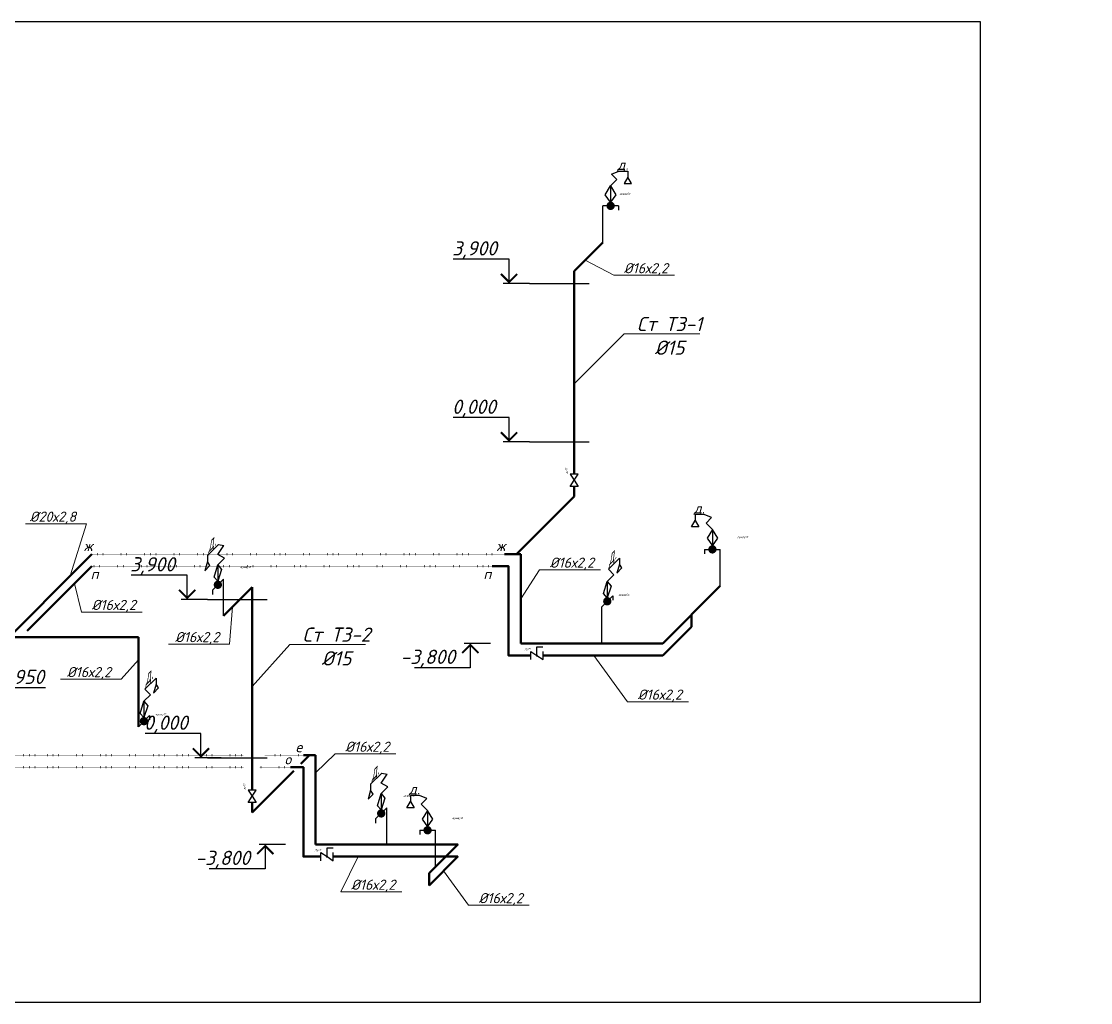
# Model space of a CAD drawing. Header units: millimetres. Extents: x -473555 to 660023, y 5037 to 453528.
# Drawn here: x 125083 to 151412, y 12158 to 36314 of the extents above; entities that cross this region are included whole.
import ezdxf
from ezdxf import colors
from ezdxf.entities.mleader import LeaderData, LeaderLine
from ezdxf.enums import TextEntityAlignment as Align
from ezdxf.math import Vec2, Vec3

# ---------------------------------------------------------------- set-up
doc = ezdxf.new("R2010")
doc.units = ezdxf.units.MM
doc.set_wipeout_variables(frame=1)
doc.linetypes.add('ACAD_ISO07W100', pattern=[3, 0, -3])
doc.layers.add('_ВК-маска', color=255, linetype='Continuous', transparency=0.9)
doc.layers.add('_ВК-Спецификация', color=3, linetype='Continuous', lineweight=15, plot=False, transparency=0.5)
doc.layers.add('ВК_defpoints', color=7, linetype='Continuous', plot=False)
doc.layers.add('ВК_T3', color=1, linetype='Continuous', lineweight=50)
doc.layers.add('ВК_T4', color=30, linetype='Continuous', lineweight=50)
for name, color, linetype in [('ВК_text', 102, 'Continuous'), ('ВК_АР_отметки', 70, 'Continuous'), ('ВК_К1_текст', 34, 'Continuous'), ('ВК_Т4_текст', 30, 'Continuous'), ('ВК_ТЗ_текст', 1, 'Continuous')]:
    doc.layers.add(name, color=color, linetype=linetype)
doc.styles.add('ISOPEUR', font='isocpeui.ttf')

# ---------------------------------------------------------------- blocks, each defined once
blk = doc.blocks.new('_None')
blk = doc.blocks.new('*U43')
at = {"color": 0, "linetype": 'ByBlock', "lineweight": 30}
for p, q in [((0, 900), (0, 1847)), ((162, 1825), (434, 2096)), ((434, 2096), (434, 1950)), ((136, 1526), (299, 1688)), ((299, 1688), (162, 1825)), ((136, 1526), (136, 1124)), ((272, 1172), (0, 900)), ((272, 1172), (272, 1067))]:
    blk.add_line(p, q, dxfattribs=at)
for points in [[(434, 1950), (369, 1726), (498, 1856)], [(44, 1226), (136, 1526), (228, 1411), (136, 1124)]]:
    blk.add_lwpolyline(points, close=True, dxfattribs=at)
at = {"color": 0, "linetype": 'ByBlock', "lineweight": 30, "const_width": 102}
blk.add_lwpolyline([(85, 1036, 1), (187, 1036, 1)], format="xyb", close=True, dxfattribs=at)
at = {"color": 0, "lineweight": -2, "style": 'ISOPEUR', "oblique": 45}
blk.add_text('д.', height=250, rotation=45, dxfattribs=at).set_placement((185, 2090), align=Align.MIDDLE_CENTER)
at = {"layer": '_ВК-Спецификация', "style": 'ISOPEUR'}
blk.add_attdef('ДУ', text='', height=50, dxfattribs=at).set_placement((549, 1178), align=Align.CENTER)
blk = doc.blocks.new('*U44')
at = {"color": 0, "linetype": 'ByBlock', "lineweight": 30}
for p, q in [((-395, 1481), (-123, 1753)), ((-136, 1507), (13, 1728)), ((-123, 1753), (13, 1728)), ((-395, 1481), (-395, 1335)), ((26, 1416), (-136, 1507)), ((-136, 1253), (26, 1416)), ((-136, 1253), (-136, 852)), ((0, 900), (-272, 628)), ((0, 0), (0, 900)), ((-272, 628), (-272, 522))]:
    blk.add_line(p, q, dxfattribs=at)
for points in [[(-395, 1335), (-459, 1111), (-330, 1241)], [(-228, 954), (-136, 1253), (-44, 1139), (-136, 852)]]:
    blk.add_lwpolyline(points, close=True, dxfattribs=at)
at = {"color": 0, "linetype": 'ByBlock', "lineweight": 30, "const_width": 102}
blk.add_lwpolyline([(-187, 764, 1), (-85, 764, 1)], format="xyb", close=True, dxfattribs=at)
at = {"color": 0, "lineweight": -2, "style": 'ISOPEUR', "oblique": 45}
blk.add_text('д.', height=250, rotation=45, dxfattribs=at).set_placement((-362, 1735), align=Align.MIDDLE_CENTER)
at = {"layer": '_ВК-Спецификация', "style": 'ISOPEUR'}
blk.add_attdef('ДУ', text='', height=50, dxfattribs=at).set_placement((549, 1178), align=Align.CENTER)
blk = doc.blocks.new('*U41')
at = {"color": 0, "linetype": 'ByBlock', "lineweight": 30}
for p, q in [((212, 1682), (393, 1757)), ((349, 1545), (212, 1682)), ((393, 1757), (615, 1757)), ((615, 1757), (615, 1610)), ((193, 1389), (349, 1545)), ((193, 1389), (193, 988)), ((0, 0), (0, 900)), ((385, 900), (0, 900)), ((385, 900), (385, 794))]:
    blk.add_line(p, q, dxfattribs=at)
for points in [[(615, 1610), (524, 1452), (707, 1452)], [(62, 1175), (193, 1389), (323, 1175), (193, 988)]]:
    blk.add_lwpolyline(points, close=True, dxfattribs=at)
at = {"color": 0, "linetype": 'ByBlock', "lineweight": 30, "const_width": 102}
blk.add_lwpolyline([(142, 900, 1), (244, 900, 1)], format="xyb", close=True, dxfattribs=at)
at = {"color": 0, "lineweight": -2, "style": 'ISOPEUR'}
blk.add_text('д.', height=250, dxfattribs=at).set_placement((495, 1911), align=Align.MIDDLE_CENTER)
at = {"layer": '_ВК-Спецификация', "style": 'ISOPEUR'}
blk.add_attdef('ДУ', text='', height=50, dxfattribs=at).set_placement((549, 1178), align=Align.CENTER)
blk = doc.blocks.new('*U40')
at = {"color": 0, "linetype": 'ByBlock', "lineweight": 30}
for p, q in [((-615, 1757), (-615, 1610)), ((-393, 1757), (-615, 1757)), ((-212, 1682), (-393, 1757)), ((-349, 1545), (-212, 1682)), ((-193, 1389), (-349, 1545)), ((-193, 1389), (-193, 988)), ((-385, 900), (0, 900)), ((-385, 900), (-385, 794)), ((0, 0), (0, 900))]:
    blk.add_line(p, q, dxfattribs=at)
for points in [[(-615, 1610), (-524, 1452), (-707, 1452)], [(-62, 1175), (-193, 1389), (-323, 1175), (-193, 988)]]:
    blk.add_lwpolyline(points, close=True, dxfattribs=at)
at = {"color": 0, "linetype": 'ByBlock', "lineweight": 30, "const_width": 102}
blk.add_lwpolyline([(-142, 900, -1), (-244, 900, -1)], format="xyb", close=True, dxfattribs=at)
at = {"color": 0, "lineweight": -2, "style": 'ISOPEUR'}
blk.add_text('д.', height=250, dxfattribs=at).set_placement((-516, 1911), align=Align.MIDDLE_CENTER)
at = {"layer": '_ВК-Спецификация', "style": 'ISOPEUR'}
blk.add_attdef('ДУ', text='', height=50, dxfattribs=at).set_placement((549, 1178), align=Align.CENTER)
blk = doc.blocks.new('*U106')
at = {"linetype": 'ByBlock', "lineweight": 30}
for p, q in [((-152, 100), (0, 0)), ((-152, -100), (-152, 100)), ((0, 0), (0, 216)), ((0, 0), (152, -100)), ((2, 216), (150, 216)), ((152, -100), (152, 100))]:
    blk.add_line(p, q, dxfattribs=at)
at = {"const_width": 25}
blk.add_lwpolyline([(-13, 0, 1), (12, 0, 1)], format="xyb", close=True, dxfattribs=at)
at = {"layer": '_ВК-Спецификация', "style": 'ISOPEUR'}
blk.add_text('Ду15', height=50, dxfattribs=at).set_placement((-225, 160), align=Align.MIDDLE_CENTER)
blk = doc.blocks.new('*U34')
at = {"color": 0, "linetype": 'ByBlock', "lineweight": 30}
for p, q in [((-395, 1481), (-123, 1753)), ((-136, 1507), (13, 1728)), ((-123, 1753), (13, 1728)), ((-395, 1481), (-395, 1335)), ((26, 1416), (-136, 1507)), ((-136, 1253), (26, 1416)), ((-136, 1253), (-136, 852)), ((0, 900), (-272, 628)), ((0, 0), (0, 900)), ((-272, 628), (-272, 522))]:
    blk.add_line(p, q, dxfattribs=at)
for points in [[(-395, 1335), (-459, 1111), (-330, 1241)], [(-228, 954), (-136, 1253), (-44, 1139), (-136, 852)]]:
    blk.add_lwpolyline(points, close=True, dxfattribs=at)
at = {"color": 0, "linetype": 'ByBlock', "lineweight": 30, "const_width": 102}
blk.add_lwpolyline([(-187, 764, 1), (-85, 764, 1)], format="xyb", close=True, dxfattribs=at)
at = {"color": 0, "lineweight": -2, "style": 'ISOPEUR', "oblique": 45}
blk.add_text('д.', height=250, rotation=45, dxfattribs=at).set_placement((-362, 1735), align=Align.MIDDLE_CENTER)
at = {"layer": '_ВК-Спецификация', "style": 'ISOPEUR'}
blk.add_attdef('ДУ', text='', height=50, dxfattribs=at).set_placement((549, 1178), align=Align.CENTER)
blk = doc.blocks.new('*U35')
at = {"color": 0, "linetype": 'ByBlock', "lineweight": 30}
for p, q in [((162, 1825), (434, 2096)), ((434, 2096), (434, 1950)), ((136, 1526), (299, 1688)), ((299, 1688), (162, 1825)), ((136, 1526), (136, 1124)), ((272, 1172), (0, 900)), ((272, 1172), (272, 1067)), ((0, 0), (0, 900))]:
    blk.add_line(p, q, dxfattribs=at)
for points in [[(434, 1950), (369, 1726), (498, 1856)], [(44, 1226), (136, 1526), (228, 1411), (136, 1124)]]:
    blk.add_lwpolyline(points, close=True, dxfattribs=at)
at = {"color": 0, "linetype": 'ByBlock', "lineweight": 30, "const_width": 102}
blk.add_lwpolyline([(85, 1036, 1), (187, 1036, 1)], format="xyb", close=True, dxfattribs=at)
at = {"color": 0, "lineweight": -2, "style": 'ISOPEUR', "oblique": 45}
blk.add_text('д.', height=250, rotation=45, dxfattribs=at).set_placement((185, 2090), align=Align.MIDDLE_CENTER)
at = {"layer": '_ВК-Спецификация', "style": 'ISOPEUR'}
blk.add_attdef('ДУ', text='', height=50, dxfattribs=at).set_placement((549, 1178), align=Align.CENTER)
blk = doc.blocks.new('*U112')
blk.add_wipeout([(0, 0), (151, 100), (151, -100)]).dxf.layer = '_ВК-маска'
blk.add_wipeout([(0, 0), (151, 100), (151, -100)]).dxf.layer = '_ВК-маска'
blk.add_wipeout([(151, 100), (151, -100), (0, 0)]).dxf.layer = '_ВК-маска'
at = {"linetype": 'ByBlock', "lineweight": 30}
blk.add_lwpolyline([(151, 100), (0, 0), (151, -100), (151, 100)], dxfattribs=at)
at = {"layer": '_ВК-Спецификация', "style": 'ISOPEUR'}
blk.add_attdef('ДУ', text='', height=50, dxfattribs=at).set_placement((235, 165), align=Align.CENTER)
blk.add_wipeout([(0, 0), (-152, 100), (-152, -100)]).dxf.layer = '_ВК-маска'
at = {"linetype": 'ByBlock', "lineweight": 30}
blk.add_lwpolyline([(-152, 100), (0, 0), (-152, -100), (-152, 100)], dxfattribs=at)

msp = doc.modelspace()

# ---------------------------------------------------------------- linework, layer by layer
at = {"layer": 'ВК_defpoints', "color": 1}
msp.add_lwpolyline([(81941, 36314.1), (148693.1, 36314.1), (148693.1, 12158.1), (81941, 12158.1)], close=True, dxfattribs=at)
at = {"layer": 'ВК_T3'}
for p, q in [((138692.4, 30165.7), (139399.5, 30872.8)), ((138692.4, 25167.6), (138692.4, 30165.7)), ((137278.2, 23201.5), (138692.4, 24615.7)), ((121865.1, 18251.7), (126814.8, 23201.5)), ((137378.2, 23201.5), (137378.2, 21001.5)), ((130764.2, 22387.5), (130057.1, 21680.4)), ((130764.2, 17389.4), (130764.2, 22387.5)), ((142292.4, 22415.7), (140878.2, 21001.5)), ((124764.2, 21150.9), (127964.2, 21150.9)), ((127964.2, 21150.9), (127964.2, 18950.9)), ((137378.2, 21001.5), (140878.2, 21001.5)), ((132178.4, 18251.7), (131960.4, 18033.7)), ((132028.4, 18251.7), (132328.4, 18251.7)), ((132328.4, 18251.7), (132328.4, 16051.7)), ((131794.7, 17868), (130764.2, 16837.5))]:
    msp.add_line(p, q, dxfattribs=at)
at = {"layer": 'ВК_T3', "linetype": 'ACAD_ISO07W100'}
for p, q in [((136978.2, 23201.5), (126814.8, 23201.5)), ((121865.1, 18251.7), (130543.1, 18251.7)), ((131076.6, 18251.7), (132028.4, 18251.7))]:
    msp.add_line(p, q, dxfattribs=at)
at = {"layer": 'ВК_T3'}
for points in [[(136978.2, 23201.5), (137378.2, 23201.5)], [(132328.4, 16051.7), (135828.4, 16051.7), (135121.3, 15344.6)]]:
    msp.add_lwpolyline(points, dxfattribs=at)
at = {"layer": 'ВК_T4'}
for p, q in [((125226.1, 21312.7), (126814.8, 22901.5)), ((141585.3, 21408.6), (141585.3, 21708.6)), ((141585.3, 21408.6), (140878.2, 20701.5)), ((135121.3, 15344.6), (135121.3, 15044.6))]:
    msp.add_line(p, q, dxfattribs=at)
at = {"layer": 'ВК_T4', "linetype": 'ACAD_ISO07W100'}
for p, q in [((126814.8, 22901.5), (136978.2, 22901.5)), ((121865.1, 17951.7), (130550, 17951.7)), ((130951.9, 17951.7), (132028.4, 17951.7))]:
    msp.add_line(p, q, dxfattribs=at)
at = {"layer": 'ВК_T4'}
for points in [[(136678.2, 22901.5), (137078.2, 22901.5), (137078.2, 20701.5), (137625.5, 20701.5)], [(137928.5, 20701.5), (140878.2, 20701.5)], [(131728.4, 17952.5), (132028.4, 17952.5), (132028.4, 15751.7), (132457.4, 15751.7)], [(132760.4, 15751.7), (135828.4, 15751.7), (135121.3, 15044.6)]]:
    msp.add_lwpolyline(points, dxfattribs=at)
at = {"layer": 'ВК_АР_отметки', "linetype": 'Continuous'}
for p, q in [((137092.2, 30461.7), (135714.7, 30461.7)), ((137092.2, 29861.7), (137092.2, 30461.7)), ((137592.2, 29861.7), (136942.2, 29861.7)), ((137092.2, 26561.7), (135714.7, 26561.7)), ((137092.2, 25961.7), (137092.2, 26561.7)), ((137592.2, 25961.7), (136942.2, 25961.7)), ((129164, 22683.6), (127786.5, 22683.6)), ((129164, 22083.6), (129164, 22683.6)), ((129664, 22083.6), (129014, 22083.6)), ((129504.5, 18783.6), (128127, 18783.6)), ((129504.5, 18183.6), (129504.5, 18783.6)), ((130004.5, 18183.6), (129354.5, 18183.6))]:
    msp.add_line(p, q, dxfattribs=at)
at = {"layer": 'ВК_АР_отметки'}
for p, q in [((137592.2, 29861.7), (139065.5, 29861.7)), ((137592.2, 25961.7), (139065.5, 25961.7)), ((129664, 22083.6), (131137.3, 22083.6)), ((129664, 18183.6), (131137.3, 18183.6))]:
    msp.add_line(p, q, dxfattribs=at)
at = {"layer": 'ВК_АР_отметки', "linetype": 'Continuous'}
for points in [[(137292.2, 30097.1, 50, 50, 0), (137092.2, 29897.1, 50, 50, 0), (136892.2, 30097.1, 50, 50, 0)], [(137292.2, 26197.1, 50, 50, 0), (137092.2, 25997.1, 50, 50, 0), (136892.2, 26197.1, 50, 50, 0)], [(129364, 22318.9, 50, 50, 0), (129164, 22118.9, 50, 50, 0), (128964, 22318.9, 50, 50, 0)], [(129704.5, 18418.9, 50, 50, 0), (129504.5, 18218.9, 50, 50, 0), (129304.5, 18418.9, 50, 50, 0)]]:
    msp.add_lwpolyline(points, format="xyseb", dxfattribs=at)
at = {"layer": 'ВК_ТЗ_текст', "linetype": 'Continuous'}
for p, q in [((136637.2, 21001.5), (135987.2, 21001.5)), ((136137.2, 21001.5), (136137.2, 20401.5)), ((136137.2, 20401.5), (134759.7, 20401.5)), ((124302.4, 19912.4), (125679.9, 19912.4)), ((131587.5, 16051.7), (130937.5, 16051.7)), ((131087.5, 16051.7), (131087.5, 15451.7)), ((131087.5, 15451.7), (129710, 15451.7))]:
    msp.add_line(p, q, dxfattribs=at)
for points in [[(136337.2, 20766.1, 50, 50, 0), (136137.2, 20966.1, 50, 50, 0), (135937.2, 20766.1, 50, 50, 0)], [(131287.5, 15816.4, 50, 50, 0), (131087.5, 16016.4, 50, 50, 0), (130887.5, 15816.4, 50, 50, 0)]]:
    msp.add_lwpolyline(points, format="xyseb", dxfattribs=at)

# ---------------------------------------------------------------- block references
at = {"layer": 'ВК_T3'}
for name, p in [('*U41', (139399.5, 30872.8)), ('*U40', (142292.4, 22415.7)), ('*U44', (130057.1, 21680.4)), ('*U35', (139374.4, 21001.5)), ('*U43', (127964.2, 18050.9)), ('*U34', (134078.4, 16051.7)), ('*U40', (135277.5, 15500.9))]:
    msp.add_blockref(name, p, dxfattribs=at).add_auto_attribs({'ДУ': 'душду15'})
at = {"layer": 'ВК_T4'}
for p in [(137777, 20701.5), (132608.9, 15751.7)]:
    msp.add_blockref('*U106', p, dxfattribs=at)

# ---------------------------------------------------------------- texts
at = {"layer": 'ВК_T4', "linetype": 'Continuous', "style": 'ISOPEUR'}
for s, p in [('п', (126788, 22581.6)), ('п', (136459.4, 22581.6)), ('о', (131565.2, 18023.4))]:
    msp.add_text(s, height=250, dxfattribs=at).set_placement(p)
at = {"layer": 'ВК_text', "linetype": 'Continuous', "style": 'ISOPEUR'}
for s, p in [('ж', (126621.8, 23273.1)), ('ж', (136785.1, 23273.1)), ('е', (131835.3, 18323.4))]:
    msp.add_text(s, height=250, dxfattribs=at).set_placement(p)
at = {"layer": 'ВК_АР_отметки', "linetype": 'Continuous', "style": 'ISOPEUR'}
for s, p in [('3,900', (135689.7, 30551.7)), ('0,000', (135689.7, 26651.7)), ('3,900', (127761.5, 22773.6)), ('0,000', (128102, 18873.6))]:
    msp.add_text(s, height=350, dxfattribs=at).set_placement(p)
at = {"layer": 'ВК_ТЗ_текст', "linetype": 'Continuous', "style": 'ISOPEUR'}
for s, p in [('-3,800', (134417.2, 20496.1)), ('-0,950', (124293, 20002.4)), ('-3,800', (129367.4, 15546.3))]:
    msp.add_text(s, height=350, dxfattribs=at).set_placement(p)

# ---------------------------------------------------------------- leaders
at = {"layer": 'ВК_К1_текст', "linetype": 'Continuous'}
ml = msp.add_multileader_mtext('Standard', dxfattribs=at)
ml.set_content('%%C100', color=256, style='ISOPEUR')
ml.set_leader_properties(lineweight=15)
ml.set_arrow_properties(name='NONE')
ml.build(insert=Vec2(0, 0))
ml.multileader.update_dxf_attribs({"text_left_attachment_type": 6, "text_right_attachment_type": 6, "dogleg_length": 0.1, "arrow_head_size": 400, "scale": 100})
ctx = ml.context
ctx.base_point, ctx.scale, ctx.char_height, ctx.arrow_head_size, ctx.landing_gap_size, ctx.plane_origin = Vec3(172837.5, 19796.3), 100, 250, 400, 200, Vec3(180691.8, 10944.6)
ctx.left_attachment, ctx.right_attachment, ctx.text_align_type = 6, 6, 1
notes = []
notes.append((ctx, [(1, (1, 1, 0), (173926.7, 19796.3), (-1, 0), 10, [(0, [(174344.6, 19398.5)], 0, [])])]))
ctx.mtext.insert, ctx.mtext.width, ctx.mtext.alignment, ctx.mtext.flow_direction = Vec3(173377.1, 20096.3), 549.811, 2, 5
at = {"layer": 'ВК_Т4_текст', "linetype": 'Continuous'}
ml = msp.add_multileader_mtext('Standard', dxfattribs=at)
ml.set_content('%%C16х2,2', color=256, style='ISOPEUR')
ml.set_leader_properties(lineweight=15)
ml.set_arrow_properties(name='NONE')
ml.build(insert=Vec2(0, 0))
ml.multileader.update_dxf_attribs({"text_left_attachment_type": 6, "text_right_attachment_type": 6, "dogleg_length": 0.1, "arrow_head_size": 400, "scale": 100})
ctx = ml.context
ctx.base_point, ctx.scale, ctx.char_height, ctx.arrow_head_size, ctx.landing_gap_size, ctx.plane_origin = Vec3(126573.1, 21774.1), 100, 250, 400, 200, Vec3(116796.3, 10431.5)
ctx.left_attachment, ctx.right_attachment, ctx.text_align_type = 6, 6, 1
notes.append((ctx, [(1, (1, 1, 0), (126563.1, 21774.1), (1, 0), 10, [(0, [(126392.9, 22479.5)], 0, [])])]))
ctx.mtext.insert, ctx.mtext.alignment, ctx.mtext.flow_direction = Vec3(127357.8, 22074.1), 2, 5
ml = msp.add_multileader_mtext('Standard', dxfattribs=at)
ml.set_content('%%C16х2,2', color=256, style='ISOPEUR')
ml.set_leader_properties(lineweight=15)
ml.set_arrow_properties(name='NONE')
ml.build(insert=Vec2(0, 0))
ml.multileader.update_dxf_attribs({"text_left_attachment_type": 6, "text_right_attachment_type": 6, "dogleg_length": 0.1, "arrow_head_size": 400, "scale": 100})
ctx = ml.context
ctx.base_point, ctx.scale, ctx.char_height, ctx.arrow_head_size, ctx.landing_gap_size, ctx.plane_origin = Vec3(140019.6, 19566.3), 100, 250, 400, 200, Vec3(130242.9, 8223.8)
ctx.left_attachment, ctx.right_attachment, ctx.text_align_type = 6, 6, 1
notes.append((ctx, [(1, (1, 1, 0), (140009.6, 19566.3), (1, 0), 10, [(0, [(139174.9, 20701.5)], 0, [])])]))
ctx.mtext.insert, ctx.mtext.alignment, ctx.mtext.flow_direction = Vec3(140804.3, 19866.3), 2, 5
ml = msp.add_multileader_mtext('Standard', dxfattribs=at)
ml.set_content('%%C16х2,2', color=256, style='ISOPEUR')
ml.set_leader_properties(lineweight=15)
ml.set_arrow_properties(name='NONE')
ml.build(insert=Vec2(0, 0))
ml.multileader.update_dxf_attribs({"text_left_attachment_type": 6, "text_right_attachment_type": 6, "dogleg_length": 0.1, "arrow_head_size": 400, "scale": 100})
ctx = ml.context
ctx.base_point, ctx.scale, ctx.char_height, ctx.arrow_head_size, ctx.landing_gap_size, ctx.plane_origin = Vec3(132961.8, 14885.7), 100, 250, 400, 200, Vec3(123185.1, 3543.2)
ctx.left_attachment, ctx.right_attachment, ctx.text_align_type = 6, 6, 1
notes.append((ctx, [(1, (1, 1, 0), (132951.8, 14885.7), (1, 0), 10, [(0, [(133373.6, 15751.7)], 0, [])])]))
ctx.mtext.insert, ctx.mtext.alignment, ctx.mtext.flow_direction = Vec3(133746.6, 15185.7), 2, 5
ml = msp.add_multileader_mtext('Standard', dxfattribs=at)
ml.set_content('%%C16х2,2', color=256, style='ISOPEUR')
ml.set_leader_properties(lineweight=15)
ml.set_arrow_properties(name='NONE')
ml.build(insert=Vec2(0, 0))
ml.multileader.update_dxf_attribs({"text_left_attachment_type": 6, "text_right_attachment_type": 6, "dogleg_length": 0.1, "arrow_head_size": 400, "scale": 100})
ctx = ml.context
ctx.base_point, ctx.scale, ctx.char_height, ctx.arrow_head_size, ctx.landing_gap_size, ctx.plane_origin = Vec3(136100.9, 14555.5), 100, 250, 400, 200, Vec3(126324.2, 3213)
ctx.left_attachment, ctx.right_attachment, ctx.text_align_type = 6, 6, 1
notes.append((ctx, [(1, (1, 1, 0), (136090.9, 14555.5), (1, 0), 10, [(0, [(135474.9, 15398.2)], 0, [])])]))
ctx.mtext.insert, ctx.mtext.alignment, ctx.mtext.flow_direction = Vec3(136885.7, 14855.5), 2, 5
at = {"layer": 'ВК_ТЗ_текст', "linetype": 'Continuous'}
ml = msp.add_multileader_mtext('Standard', dxfattribs=at)
ml.set_content('%%C16х2,2', color=256, style='ISOPEUR')
ml.set_leader_properties(lineweight=15)
ml.set_arrow_properties(name='NONE')
ml.build(insert=Vec2(0, 0))
ml.multileader.update_dxf_attribs({"text_left_attachment_type": 6, "text_right_attachment_type": 6, "dogleg_length": 0.1, "arrow_head_size": 400, "scale": 100})
ctx = ml.context
ctx.base_point, ctx.scale, ctx.char_height, ctx.arrow_head_size, ctx.landing_gap_size, ctx.plane_origin = Vec3(139678, 30063), 100, 250, 400, 200, Vec3(129765.7, 18198.5)
ctx.left_attachment, ctx.right_attachment, ctx.text_align_type = 6, 6, 1
notes.append((ctx, [(1, (1, 1, 0), (139668, 30063), (1, 0), 10, [(0, [(138964, 30437.3)], 0, [])])]))
ctx.mtext.insert, ctx.mtext.alignment, ctx.mtext.flow_direction = Vec3(140462.7, 30363), 2, 5
ml = msp.add_multileader_mtext('Standard', dxfattribs=at)
ml.set_content('Ст Т3-1\\P%%C15', color=256, style='ISOPEUR')
ml.set_leader_properties(lineweight=15)
ml.set_arrow_properties(name='NONE')
ml.build(insert=Vec2(0, 0))
ml.multileader.update_dxf_attribs({"text_left_attachment_type": 6, "text_right_attachment_type": 6, "dogleg_length": 0.1, "arrow_head_size": 400, "scale": 100})
ctx = ml.context
ctx.base_point, ctx.scale, ctx.char_height, ctx.arrow_head_size, ctx.landing_gap_size, ctx.plane_origin = Vec3(139933.1, 28619.2), 100, 350, 400, 200, Vec3(130020.8, 16754.7)
ctx.left_attachment, ctx.right_attachment, ctx.text_align_type = 6, 6, 1
notes.append((ctx, [(1, (1, 1, 0), (139923.1, 28619.2), (1, 0), 10, [(0, [(138692.4, 27390.7)], 0, [])])]))
ctx.mtext.insert, ctx.mtext.alignment, ctx.mtext.flow_direction = Vec3(141044.1, 29039.2), 2, 5
ml = msp.add_multileader_mtext('Standard', dxfattribs=at)
ml.set_content('%%C20х2,8', color=256, style='ISOPEUR')
ml.set_leader_properties(lineweight=15)
ml.set_arrow_properties(name='NONE')
ml.build(insert=Vec2(0, 0))
ml.multileader.update_dxf_attribs({"text_left_attachment_type": 6, "text_right_attachment_type": 6, "dogleg_length": 0.1, "arrow_head_size": 400, "scale": 100})
ctx = ml.context
ctx.base_point, ctx.scale, ctx.char_height, ctx.arrow_head_size, ctx.landing_gap_size, ctx.plane_origin = Vec3(125045.6, 23947.1), 100, 250, 400, 200, Vec3(115044.3, 11753.1)
ctx.left_attachment, ctx.right_attachment, ctx.text_align_type = 6, 6, 1
notes.append((ctx, [(0, (1, 1, 0), (126682.9, 23947.1), (-1, 0), 10, [(0, [(126281.8, 22668.5)], 0, [])])]))
ctx.mtext.insert, ctx.mtext.alignment, ctx.mtext.flow_direction = Vec3(125859.3, 24247.1), 2, 5
ml = msp.add_multileader_mtext('Standard', dxfattribs=at)
ml.set_content('%%C16х2,2', color=256, style='ISOPEUR')
ml.set_leader_properties(lineweight=15)
ml.set_arrow_properties(name='NONE')
ml.build(insert=Vec2(0, 0))
ml.multileader.update_dxf_attribs({"text_left_attachment_type": 6, "text_right_attachment_type": 6, "dogleg_length": 0.1, "arrow_head_size": 400, "scale": 100})
ctx = ml.context
ctx.base_point, ctx.scale, ctx.char_height, ctx.arrow_head_size, ctx.landing_gap_size, ctx.plane_origin = Vec3(137852.6, 22813.8), 100, 250, 400, 200, Vec3(129227.8, 9764.8)
ctx.left_attachment, ctx.right_attachment, ctx.text_align_type = 6, 6, 1
notes.append((ctx, [(1, (1, 1, 0), (137842.6, 22813.8), (1, 0), 10, [(0, [(137378.2, 22101.5)], 0, [])])]))
ctx.mtext.insert, ctx.mtext.alignment, ctx.mtext.flow_direction = Vec3(138637.4, 23113.8), 2, 5
ml = msp.add_multileader_mtext('Standard', dxfattribs=at)
ml.set_content('%%C16х2,2', color=256, style='ISOPEUR')
ml.set_leader_properties(lineweight=15)
ml.set_arrow_properties(name='NONE')
ml.build(insert=Vec2(0, 0))
ml.multileader.update_dxf_attribs({"text_left_attachment_type": 6, "text_right_attachment_type": 6, "dogleg_length": 0.1, "arrow_head_size": 400, "scale": 100})
ctx = ml.context
ctx.base_point, ctx.scale, ctx.char_height, ctx.arrow_head_size, ctx.landing_gap_size, ctx.plane_origin = Vec3(128625.8, 20981.2), 100, 250, 400, 200, Vec3(120621.6, 9527.3)
ctx.left_attachment, ctx.right_attachment, ctx.text_align_type = 6, 6, 1
notes.append((ctx, [(0, (1, 1, 0), (130205.3, 20981.2), (-1, 0), 10, [(0, [(130279.7, 21903)], 0, [])])]))
ctx.mtext.insert, ctx.mtext.alignment, ctx.mtext.flow_direction = Vec3(129410.6, 21281.2), 2, 5
ml = msp.add_multileader_mtext('Standard', dxfattribs=at)
ml.set_content('Ст Т3-2\\P%%C15', color=256, style='ISOPEUR')
ml.set_leader_properties(lineweight=15)
ml.set_arrow_properties(name='NONE')
ml.build(insert=Vec2(0, 0))
ml.multileader.update_dxf_attribs({"text_left_attachment_type": 6, "text_right_attachment_type": 6, "dogleg_length": 0.1, "arrow_head_size": 400, "scale": 100})
ctx = ml.context
ctx.base_point, ctx.scale, ctx.char_height, ctx.arrow_head_size, ctx.landing_gap_size, ctx.plane_origin = Vec3(131703.4, 20971.7), 100, 350, 400, 200, Vec3(122092.6, 9006.6)
ctx.left_attachment, ctx.right_attachment, ctx.text_align_type = 6, 6, 1
notes.append((ctx, [(1, (1, 1, 0), (131693.4, 20971.7), (1, 0), 10, [(0, [(130764.2, 19942.6)], 0, [])])]))
ctx.mtext.insert, ctx.mtext.alignment, ctx.mtext.flow_direction = Vec3(132842.8, 21391.7), 2, 5
ml = msp.add_multileader_mtext('Standard', dxfattribs=at)
ml.set_content('%%C16х2,2', color=256, style='ISOPEUR')
ml.set_leader_properties(lineweight=15)
ml.set_arrow_properties(name='NONE')
ml.build(insert=Vec2(0, 0))
ml.multileader.update_dxf_attribs({"text_left_attachment_type": 6, "text_right_attachment_type": 6, "dogleg_length": 0.1, "arrow_head_size": 400, "scale": 100})
ctx = ml.context
ctx.base_point, ctx.scale, ctx.char_height, ctx.arrow_head_size, ctx.landing_gap_size, ctx.plane_origin = Vec3(125962.9, 20119.9), 100, 250, 400, 200, Vec3(118527, 9122.7)
ctx.left_attachment, ctx.right_attachment, ctx.text_align_type = 6, 6, 1
notes.append((ctx, [(0, (1, 1, 0), (127542.4, 20119.9), (-1, 0), 10, [(0, [(127964.2, 20596)], 0, [])])]))
ctx.mtext.insert, ctx.mtext.alignment, ctx.mtext.flow_direction = Vec3(126747.6, 20419.9), 2, 5
ml = msp.add_multileader_mtext('Standard', dxfattribs=at)
ml.set_content('%%C16х2,2', color=256, style='ISOPEUR')
ml.set_leader_properties(lineweight=15)
ml.set_arrow_properties(name='NONE')
ml.build(insert=Vec2(0, 0))
ml.multileader.update_dxf_attribs({"text_left_attachment_type": 6, "text_right_attachment_type": 6, "dogleg_length": 0.1, "arrow_head_size": 400, "scale": 100})
ctx = ml.context
ctx.base_point, ctx.scale, ctx.char_height, ctx.arrow_head_size, ctx.landing_gap_size, ctx.plane_origin = Vec3(132816.3, 18282.2), 100, 250, 400, 200, Vec3(122888, 5905.7)
ctx.left_attachment, ctx.right_attachment, ctx.text_align_type = 6, 6, 1
notes.append((ctx, [(1, (1, 1, 0), (132806.3, 18282.2), (1, 0), 10, [(0, [(132328.4, 17815.4)], 0, [])])]))
ctx.mtext.insert, ctx.mtext.alignment, ctx.mtext.flow_direction = Vec3(133601.1, 18582.2), 2, 5
for ctx, leaders in notes:
    for number, flags, end, landing, length, lines in leaders:
        leader = LeaderData()
        leader.index, (leader.has_last_leader_line, leader.has_dogleg_vector, leader.attachment_direction) = number, flags
        leader.last_leader_point, leader.dogleg_vector, leader.dogleg_length = Vec3(end), Vec3(landing), length
        for number, points, colour, breaks in lines:
            line = LeaderLine()
            line.index, line.vertices, line.color, line.breaks = number, Vec3.list(points), colors.encode_raw_color(colour), breaks
            leader.lines.append(line)
        ctx.leaders.append(leader)

# ---------------------------------------------------------------- next in the draw order: block references
at = {"layer": 'ВК_T3', "rotation": 90}
for p in [(138692.4, 25016.1), (130764.2, 17237.9)]:
    msp.add_blockref('*U112', p, dxfattribs=at).add_auto_attribs({'ДУ': 'ду15'})

# ---------------------------------------------------------------- next in the draw order: linework, layer by layer
at = {"layer": 'ВК_T3'}
for p, q in [((138692.4, 24864.6), (138692.4, 24615.7)), ((130764.2, 17086.4), (130764.2, 16837.5))]:
    msp.add_line(p, q, dxfattribs=at)

doc.saveas('drawing.dxf')
